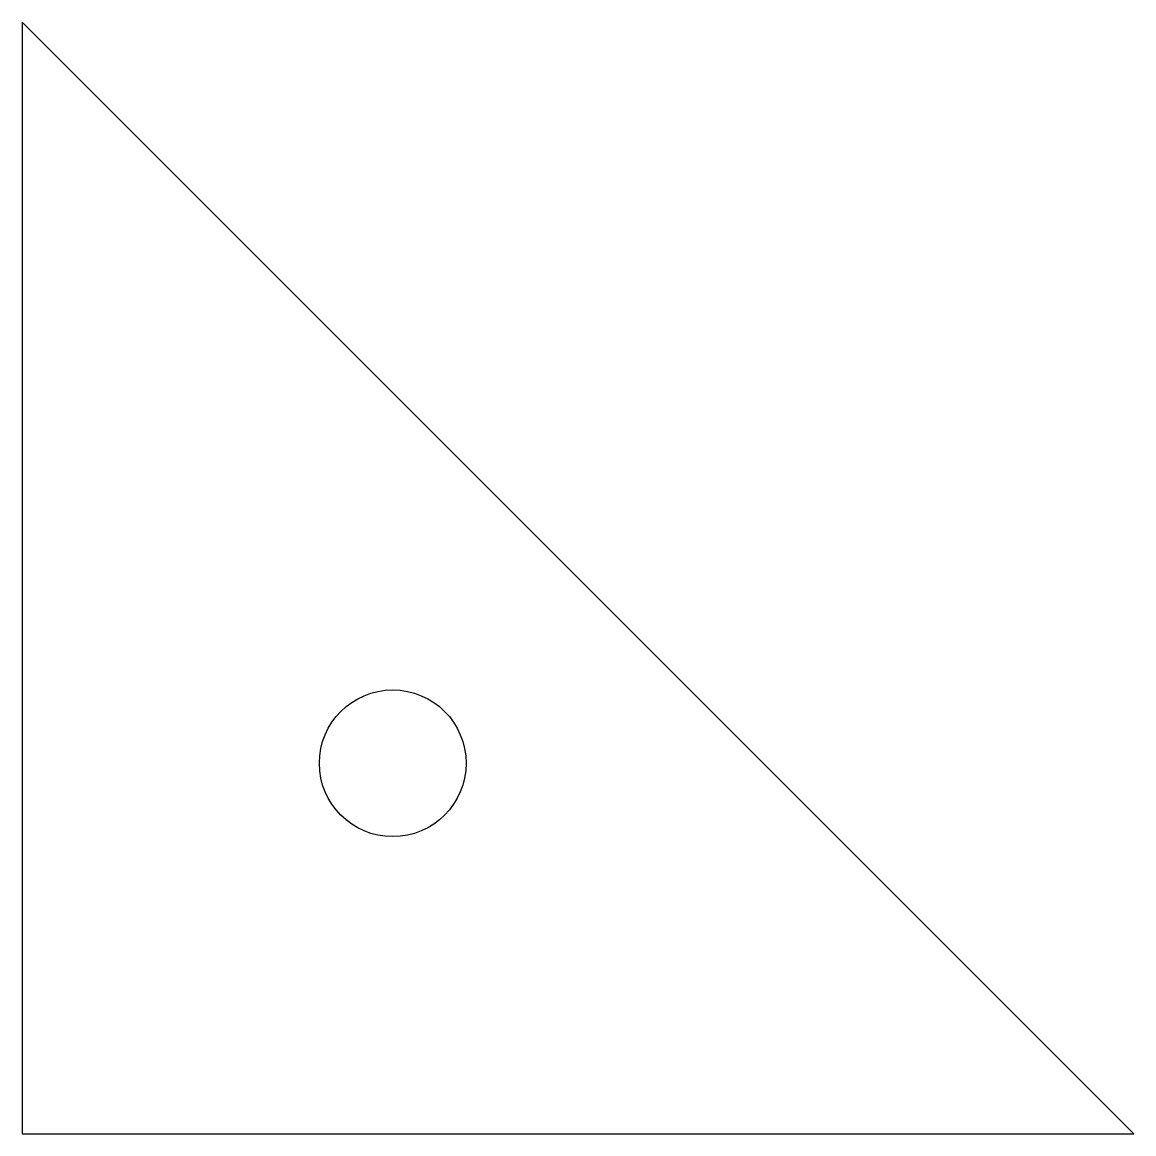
# Model space of a CAD drawing. Header units: millimetres. Extents: x 0 to 25, y 0 to 25.
import ezdxf

# ---------------------------------------------------------------- set-up
doc = ezdxf.new("R2010")
doc.units = ezdxf.units.MM
doc.linetypes.add('SLD-Solid', pattern=[0])

msp = doc.modelspace()

# ---------------------------------------------------------------- linework, layer by layer
at = {"color": 7, "linetype": 'SLD-Solid', "lineweight": 25}
for p, q in [((0, 25), (0, 0)), ((25, 0), (0, 25)), ((0, 0), (25, 0))]:
    msp.add_line(p, q, dxfattribs=at)
msp.add_circle((8.333, 8.333), 1.65, dxfattribs=at)

doc.saveas('drawing.dxf')
